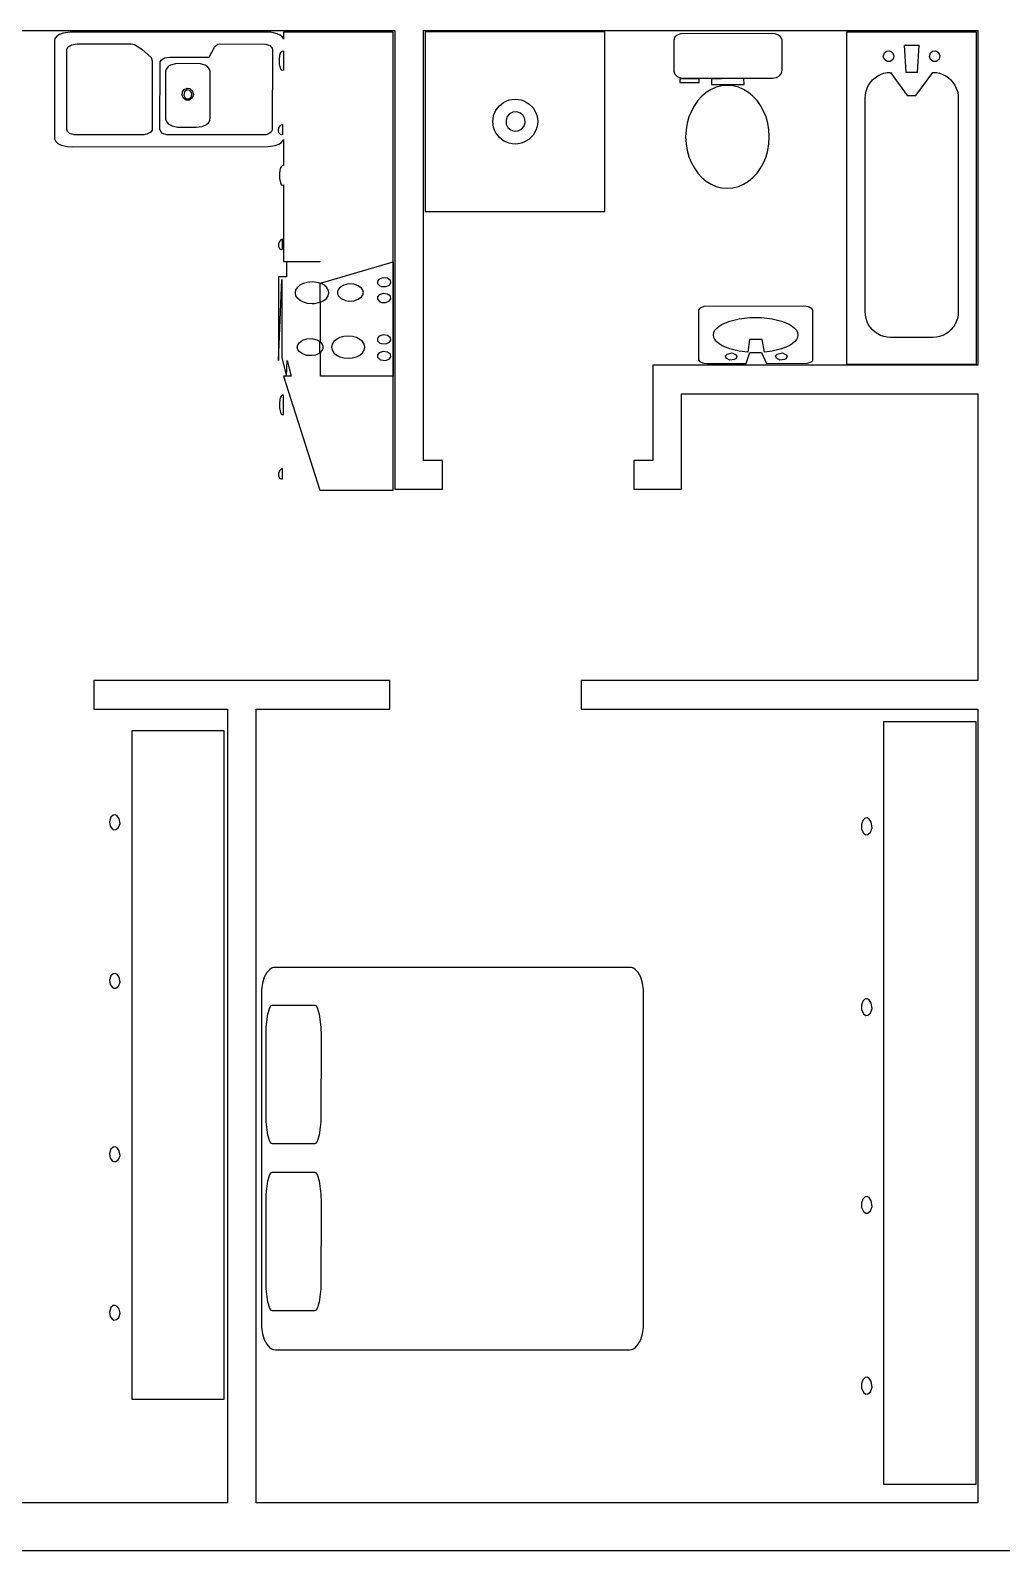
# Model space of a CAD drawing. Header units: metres. Extents: x -12.3 to 21.7, y -8.9 to 7.5.
# Drawn here: x -6.21 to -1.12, y -8.95 to -1 of the extents above; entities that cross this region are included whole.
import ezdxf

# ---------------------------------------------------------------- set-up
doc = ezdxf.new("R2010")
doc.units = ezdxf.units.M

msp = doc.modelspace()

# ---------------------------------------------------------------- linework, layer by layer
for p, q in [((-8.95, -1), (-4.3, -1)), ((-6.0685, -1.0305), (-6.0776, -1.0421)), ((-6.0541, -1.0211), (-6.0685, -1.0305)), ((-6.0348, -1.0142), (-6.0541, -1.0211)), ((-5.9982, -1.0087), (-6.0348, -1.0142)), ((-4.9757, -1.0084), (-5.9982, -1.0087)), ((-4.9486, -1.0098), (-4.9757, -1.0084)), ((-4.9154, -1.0173), (-4.9486, -1.0098)), ((-4.899, -1.0255), (-4.9154, -1.0173)), ((-4.8875, -1.036), (-4.899, -1.0255)), ((-4.3085, -1.0084), (-4.8824, -1.0084)), ((-4.8824, -1.0084), (-4.8824, -1.0462)), ((-4.3085, -3.4041), (-4.3085, -1.0084)), ((-4.3, -1), (-4.3, -3.4)), ((-4.15, -3.25), (-4.15, -1)), ((-4.15, -1), (-1.25, -1)), ((-3.2003, -1.008), (-4.1403, -1.008)), ((-4.1403, -1.008), (-4.1403, -1.9478)), ((-3.2003, -1.9478), (-3.2003, -1.008)), ((-2.8223, -1.0247), (-2.8345, -1.0361)), ((-2.805, -1.018), (-2.8223, -1.0247)), ((-2.323, -1.0167), (-2.805, -1.018)), ((-2.3092, -1.018), (-2.323, -1.0167)), ((-2.2919, -1.0247), (-2.3092, -1.018)), ((-2.2797, -1.0361), (-2.2919, -1.0247)), ((-1.2562, -1.0085), (-1.9364, -1.0085)), ((-1.9364, -1.0085), (-1.9364, -2.7446)), ((-1.2562, -2.7446), (-1.2562, -1.0085)), ((-1.25, -1), (-1.25, -2.75)), ((-6.0776, -1.0421), (-6.0808, -1.0558)), ((-6.0808, -1.0558), (-6.08, -1.5679)), ((-6.0164, -1.5171), (-6.0159, -1.0973)), ((-6.0159, -1.0973), (-6.0095, -1.086)), ((-6.0095, -1.086), (-5.9905, -1.0747)), ((-5.9905, -1.0747), (-5.9621, -1.0704)), ((-5.9621, -1.0704), (-5.6791, -1.0704)), ((-5.6791, -1.0704), (-5.6618, -1.0745)), ((-5.6618, -1.0745), (-5.6227, -1.0986)), ((-5.6227, -1.0986), (-5.5746, -1.1412)), ((-5.2706, -1.1397), (-5.243, -1.0883)), ((-5.243, -1.0883), (-5.2312, -1.0755)), ((-5.2312, -1.0755), (-5.2248, -1.0717)), ((-5.2248, -1.0717), (-5.2181, -1.0704)), ((-5.2181, -1.0704), (-4.9746, -1.0715)), ((-4.9746, -1.0715), (-4.9537, -1.0797)), ((-4.9537, -1.0797), (-4.9417, -1.0934)), ((-4.9417, -1.0934), (-4.9401, -1.1014)), ((-4.9401, -1.1014), (-4.9405, -1.5215)), ((-4.8947, -1.1134), (-4.8892, -1.1081)), ((-4.8892, -1.1081), (-4.8824, -1.1073)), ((-4.8824, -1.0462), (-4.8875, -1.036)), ((-4.8824, -1.1073), (-4.8824, -1.2083)), ((-2.8345, -1.0361), (-2.8405, -1.0517)), ((-2.8405, -1.0517), (-2.8405, -1.2138)), ((-2.2737, -1.0517), (-2.2797, -1.0361)), ((-2.2732, -1.2081), (-2.2737, -1.0517)), ((-1.7383, -1.1177), (-1.7266, -1.1082)), ((-1.7266, -1.1082), (-1.7112, -1.106)), ((-1.7112, -1.106), (-1.6964, -1.1148)), ((-1.6251, -1.2197), (-1.6322, -1.0765)), ((-1.6322, -1.0765), (-1.5583, -1.0765)), ((-1.5583, -1.0765), (-1.5665, -1.2197)), ((-1.4975, -1.1177), (-1.4863, -1.1082)), ((-1.4863, -1.1082), (-1.4709, -1.106)), ((-1.4709, -1.106), (-1.4558, -1.1148)), ((-5.5746, -1.1412), (-5.5691, -1.16)), ((-5.5691, -1.16), (-5.5694, -1.5215)), ((-5.5283, -1.5171), (-5.5278, -1.1652)), ((-5.5278, -1.1652), (-5.5219, -1.1548)), ((-5.5219, -1.1548), (-5.5042, -1.144)), ((-5.5042, -1.144), (-5.4774, -1.1397)), ((-5.4854, -1.1896), (-5.4943, -1.2002)), ((-5.4727, -1.1814), (-5.4854, -1.1896)), ((-5.4774, -1.1397), (-5.2706, -1.1397)), ((-5.4473, -1.174), (-5.4727, -1.1814)), ((-5.3384, -1.1725), (-5.4473, -1.174)), ((-5.3171, -1.174), (-5.3384, -1.1725)), ((-5.2915, -1.1814), (-5.3171, -1.174)), ((-5.279, -1.1896), (-5.2915, -1.1814)), ((-5.2705, -1.2002), (-5.279, -1.1896)), ((-4.9034, -1.1469), (-4.8988, -1.1222)), ((-4.9032, -1.1747), (-4.9034, -1.1469)), ((-4.8982, -1.198), (-4.9032, -1.1747)), ((-4.8988, -1.1222), (-4.8947, -1.1134)), ((-1.7441, -1.1363), (-1.7383, -1.1177)), ((-1.7383, -1.1527), (-1.7441, -1.1363)), ((-1.7229, -1.163), (-1.7383, -1.1527)), ((-1.7079, -1.163), (-1.7229, -1.163)), ((-1.7047, -1.1617), (-1.7079, -1.163)), ((-1.6923, -1.1497), (-1.7047, -1.1617)), ((-1.6964, -1.1148), (-1.6889, -1.1322)), ((-1.6889, -1.1322), (-1.6923, -1.1497)), ((-1.5028, -1.1363), (-1.4975, -1.1177)), ((-1.4975, -1.1527), (-1.5028, -1.1363)), ((-1.4827, -1.163), (-1.4975, -1.1527)), ((-1.4674, -1.163), (-1.4827, -1.163)), ((-1.4641, -1.1617), (-1.4674, -1.163)), ((-1.4519, -1.1497), (-1.4641, -1.1617)), ((-1.4558, -1.1148), (-1.4487, -1.1322)), ((-1.4487, -1.1322), (-1.4519, -1.1497)), ((-5.4943, -1.2002), (-5.4988, -1.2128)), ((-5.4988, -1.2128), (-5.4988, -1.464)), ((-5.2661, -1.2128), (-5.2705, -1.2002)), ((-5.2655, -1.4569), (-5.2661, -1.2128)), ((-4.894, -1.2057), (-4.8982, -1.198)), ((-4.8887, -1.2094), (-4.894, -1.2057)), ((-4.8824, -1.2083), (-4.8887, -1.2094)), ((-2.8405, -1.2138), (-2.8345, -1.229)), ((-2.8345, -1.229), (-2.8223, -1.2407)), ((-2.8223, -1.2407), (-2.805, -1.2476)), ((-2.7068, -1.2534), (-2.8084, -1.2534)), ((-2.8084, -1.2534), (-2.8084, -1.2723)), ((-2.805, -1.2476), (-2.7912, -1.249)), ((-2.7912, -1.249), (-2.323, -1.249)), ((-2.7068, -1.2723), (-2.7068, -1.2534)), ((-2.4863, -1.249), (-2.6429, -1.2546)), ((-2.6429, -1.2546), (-2.6429, -1.2822)), ((-2.4742, -1.2513), (-2.4863, -1.249)), ((-2.4713, -1.2822), (-2.4742, -1.2513)), ((-2.323, -1.249), (-2.3029, -1.2459)), ((-2.3029, -1.2459), (-2.2872, -1.2373)), ((-2.2872, -1.2373), (-2.2769, -1.2243)), ((-2.2769, -1.2243), (-2.2732, -1.2081)), ((-1.8207, -1.2862), (-1.8112, -1.2719)), ((-1.8112, -1.2719), (-1.8, -1.259)), ((-1.8, -1.259), (-1.7873, -1.2476)), ((-1.7873, -1.2476), (-1.7732, -1.238)), ((-1.7732, -1.238), (-1.7579, -1.2302)), ((-1.7579, -1.2302), (-1.7415, -1.2245)), ((-1.7415, -1.2245), (-1.7242, -1.2209)), ((-1.7242, -1.2209), (-1.706, -1.2197)), ((-1.706, -1.2197), (-1.6191, -1.3407)), ((-1.5665, -1.2197), (-1.6251, -1.2197)), ((-1.5735, -1.3407), (-1.4843, -1.2197)), ((-1.4843, -1.2197), (-1.4665, -1.2209)), ((-1.4665, -1.2209), (-1.4492, -1.2245)), ((-1.4492, -1.2245), (-1.4329, -1.2302)), ((-1.4329, -1.2302), (-1.4176, -1.238)), ((-1.4176, -1.238), (-1.4035, -1.2476)), ((-1.4035, -1.2476), (-1.3908, -1.259)), ((-1.3908, -1.259), (-1.3795, -1.2719)), ((-1.3795, -1.2719), (-1.37, -1.2862)), ((-5.4127, -1.3388), (-5.4106, -1.3219)), ((-5.4067, -1.3534), (-5.4127, -1.3388)), ((-5.4106, -1.3219), (-5.4012, -1.3088)), ((-5.3998, -1.3204), (-5.4043, -1.3379)), ((-5.4043, -1.3379), (-5.3958, -1.3534)), ((-5.4012, -1.3088), (-5.3866, -1.3022)), ((-5.3854, -1.3113), (-5.3998, -1.3204)), ((-5.3866, -1.3022), (-5.3716, -1.3045)), ((-5.3715, -1.3143), (-5.3854, -1.3113)), ((-5.3767, -1.3576), (-5.3635, -1.3466)), ((-5.3716, -1.3045), (-5.3577, -1.3182)), ((-5.3613, -1.3285), (-5.3715, -1.3143)), ((-5.3635, -1.3466), (-5.3613, -1.3285)), ((-5.3537, -1.3348), (-5.3599, -1.3534)), ((-5.3577, -1.3182), (-5.3537, -1.3348)), ((-2.8084, -1.2723), (-2.7068, -1.2723)), ((-2.6932, -1.3442), (-2.7141, -1.367)), ((-2.6701, -1.3248), (-2.6932, -1.3442)), ((-2.645, -1.3091), (-2.6701, -1.3248)), ((-2.6183, -1.2974), (-2.645, -1.3091)), ((-2.6429, -1.2822), (-2.4713, -1.2822)), ((-2.5901, -1.2902), (-2.6183, -1.2974)), ((-2.5608, -1.2877), (-2.5901, -1.2902)), ((-2.5309, -1.2902), (-2.5608, -1.2877)), ((-2.5021, -1.2974), (-2.5309, -1.2902)), ((-2.4748, -1.3091), (-2.5021, -1.2974)), ((-2.4494, -1.3248), (-2.4748, -1.3091)), ((-2.4259, -1.3442), (-2.4494, -1.3248)), ((-2.4047, -1.367), (-2.4259, -1.3442)), ((-1.8386, -1.3545), (-1.8374, -1.3361)), ((-1.8374, -1.3361), (-1.8339, -1.3185)), ((-1.8339, -1.3185), (-1.8283, -1.3018)), ((-1.8283, -1.3018), (-1.8207, -1.2862)), ((-1.6191, -1.3407), (-1.5735, -1.3407)), ((-1.37, -1.2862), (-1.3623, -1.3018)), ((-1.3623, -1.3018), (-1.3565, -1.3185)), ((-1.3565, -1.3185), (-1.353, -1.3361)), ((-1.353, -1.3361), (-1.3518, -1.3545)), ((-5.3906, -1.3646), (-5.4067, -1.3534)), ((-5.3958, -1.3534), (-5.3909, -1.3565)), ((-5.3909, -1.3565), (-5.3767, -1.3576)), ((-5.375, -1.3646), (-5.3906, -1.3646)), ((-5.3599, -1.3534), (-5.375, -1.3646)), ((-3.7827, -1.4452), (-3.7709, -1.4175)), ((-3.7709, -1.4175), (-3.7526, -1.3938)), ((-3.7526, -1.3938), (-3.7289, -1.3756)), ((-3.7289, -1.3756), (-3.7011, -1.3637)), ((-3.7011, -1.3637), (-3.686, -1.3606)), ((-3.6816, -1.428), (-3.6988, -1.4367)), ((-3.686, -1.3606), (-3.6703, -1.3595)), ((-3.6615, -1.4267), (-3.6816, -1.428)), ((-3.6703, -1.3595), (-3.6541, -1.3606)), ((-3.6428, -1.4331), (-3.6615, -1.4267)), ((-3.6541, -1.3606), (-3.6387, -1.3637)), ((-3.6387, -1.3637), (-3.624, -1.3688)), ((-3.624, -1.3688), (-3.5978, -1.384)), ((-3.5978, -1.384), (-3.5764, -1.4051)), ((-3.5764, -1.4051), (-3.5611, -1.4309)), ((-3.5611, -1.4309), (-3.5561, -1.4452)), ((-2.7483, -1.4215), (-2.761, -1.4525)), ((-2.7326, -1.3929), (-2.7483, -1.4215)), ((-2.7141, -1.367), (-2.7326, -1.3929)), ((-2.3861, -1.3929), (-2.4047, -1.367)), ((-2.3703, -1.4215), (-2.3861, -1.3929)), ((-2.3576, -1.4525), (-2.3703, -1.4215)), ((-1.8386, -2.4708), (-1.8386, -1.3545)), ((-1.3518, -1.3545), (-1.3518, -2.4708)), ((-5.4988, -1.464), (-5.4943, -1.4769)), ((-5.4943, -1.4769), (-5.4854, -1.4878)), ((-5.4854, -1.4878), (-5.465, -1.4999)), ((-5.465, -1.4999), (-5.4372, -1.5057)), ((-5.4372, -1.5057), (-5.3384, -1.5062)), ((-5.3384, -1.5062), (-5.3077, -1.5026)), ((-5.3077, -1.5026), (-5.2848, -1.4925)), ((-5.2848, -1.4925), (-5.2743, -1.4827)), ((-5.2743, -1.4827), (-5.2678, -1.4707)), ((-5.2678, -1.4707), (-5.2655, -1.4569)), ((-4.9085, -1.5238), (-4.9064, -1.5103)), ((-4.9064, -1.5103), (-4.8993, -1.4986)), ((-4.8993, -1.4986), (-4.8938, -1.4945)), ((-4.8938, -1.4945), (-4.887, -1.492)), ((-4.887, -1.492), (-4.887, -1.545)), ((-3.7869, -1.4761), (-3.7858, -1.4604)), ((-3.7858, -1.4922), (-3.7869, -1.4761)), ((-3.7858, -1.4604), (-3.7827, -1.4452)), ((-3.7827, -1.5077), (-3.7858, -1.4922)), ((-3.7776, -1.5223), (-3.7827, -1.5077)), ((-3.7114, -1.451), (-3.7178, -1.4693)), ((-3.7178, -1.4693), (-3.7165, -1.4896)), ((-3.7165, -1.4896), (-3.7078, -1.5071)), ((-3.6988, -1.4367), (-3.7114, -1.451)), ((-3.7078, -1.5071), (-3.6935, -1.5199)), ((-3.6282, -1.4457), (-3.6428, -1.4331)), ((-3.6374, -1.5163), (-3.6246, -1.5017)), ((-3.6195, -1.4629), (-3.6282, -1.4457)), ((-3.6246, -1.5017), (-3.6181, -1.483)), ((-3.6181, -1.483), (-3.6195, -1.4629)), ((-3.5561, -1.5077), (-3.5611, -1.5223)), ((-3.5561, -1.4452), (-3.5529, -1.4604)), ((-3.5529, -1.4922), (-3.5561, -1.5077)), ((-3.5529, -1.4604), (-3.5519, -1.4761)), ((-3.5519, -1.4761), (-3.5529, -1.4922)), ((-2.7704, -1.4856), (-2.7762, -1.5204)), ((-2.761, -1.4525), (-2.7704, -1.4856)), ((-2.3481, -1.4856), (-2.3576, -1.4525)), ((-2.3423, -1.5204), (-2.3481, -1.4856)), ((-6.08, -1.5679), (-6.0738, -1.5805)), ((-6.0738, -1.5805), (-6.062, -1.5911)), ((-6.0124, -1.5293), (-6.0164, -1.5171)), ((-6.0013, -1.5385), (-6.0124, -1.5293)), ((-5.9773, -1.5454), (-6.0013, -1.5385)), ((-5.6115, -1.5454), (-5.9773, -1.5454)), ((-5.597, -1.5427), (-5.6115, -1.5454)), ((-5.5764, -1.5328), (-5.597, -1.5427)), ((-5.5694, -1.5215), (-5.5764, -1.5328)), ((-5.5246, -1.5293), (-5.5283, -1.5171)), ((-5.5143, -1.5385), (-5.5246, -1.5293)), ((-5.4918, -1.5454), (-5.5143, -1.5385)), ((-4.9746, -1.5454), (-5.4918, -1.5454)), ((-4.9632, -1.5427), (-4.9746, -1.5454)), ((-4.9464, -1.5328), (-4.9632, -1.5427)), ((-4.9405, -1.5215), (-4.9464, -1.5328)), ((-4.9059, -1.5362), (-4.9085, -1.5238)), ((-4.9066, -1.5955), (-4.8926, -1.5861)), ((-4.8986, -1.5443), (-4.9059, -1.5362)), ((-4.8933, -1.5458), (-4.8986, -1.5443)), ((-4.887, -1.545), (-4.8933, -1.5458)), ((-4.8926, -1.5861), (-4.8838, -1.5745)), ((-4.8838, -1.5745), (-4.8824, -1.5703)), ((-4.8824, -1.5703), (-4.8824, -1.7072)), ((-3.7709, -1.536), (-3.7776, -1.5223)), ((-3.7526, -1.56), (-3.7709, -1.536)), ((-3.7289, -1.5784), (-3.7526, -1.56)), ((-3.7011, -1.5903), (-3.7289, -1.5784)), ((-3.6935, -1.5199), (-3.6752, -1.5264)), ((-3.6752, -1.5264), (-3.6549, -1.525)), ((-3.6549, -1.525), (-3.6374, -1.5163)), ((-3.624, -1.5853), (-3.6387, -1.5903)), ((-3.5978, -1.5699), (-3.624, -1.5853)), ((-3.5764, -1.5486), (-3.5978, -1.5699)), ((-3.5611, -1.5223), (-3.5764, -1.5486)), ((-2.7762, -1.5204), (-2.7782, -1.5566)), ((-2.7782, -1.5566), (-2.7762, -1.5928)), ((-2.3403, -1.5566), (-2.3423, -1.5204)), ((-2.3423, -1.5928), (-2.3403, -1.5566)), ((-6.062, -1.5911), (-6.045, -1.5993)), ((-6.045, -1.5993), (-6.0113, -1.6067)), ((-6.0113, -1.6067), (-5.9842, -1.6082)), ((-5.9842, -1.6082), (-4.9617, -1.6079)), ((-4.9617, -1.6079), (-4.9254, -1.6024)), ((-4.9254, -1.6024), (-4.9066, -1.5955)), ((-3.686, -1.5934), (-3.7011, -1.5903)), ((-3.6703, -1.5945), (-3.686, -1.5934)), ((-3.6541, -1.5934), (-3.6703, -1.5945)), ((-3.6387, -1.5903), (-3.6541, -1.5934)), ((-2.7762, -1.5928), (-2.7704, -1.6276)), ((-2.7704, -1.6276), (-2.761, -1.6607)), ((-2.761, -1.6607), (-2.7483, -1.6917)), ((-2.3703, -1.6917), (-2.3576, -1.6607)), ((-2.3576, -1.6607), (-2.3481, -1.6276)), ((-2.3481, -1.6276), (-2.3423, -1.5928)), ((-4.8988, -1.7221), (-4.9034, -1.7468)), ((-4.9034, -1.7468), (-4.9032, -1.7746)), ((-4.8947, -1.7133), (-4.8988, -1.7221)), ((-4.8892, -1.708), (-4.8947, -1.7133)), ((-4.8824, -1.7072), (-4.8892, -1.708)), ((-2.7483, -1.6917), (-2.7326, -1.7204)), ((-2.7326, -1.7204), (-2.7141, -1.7463)), ((-2.7141, -1.7463), (-2.6932, -1.7691)), ((-2.4259, -1.7691), (-2.4047, -1.7463)), ((-2.4047, -1.7463), (-2.3861, -1.7204)), ((-2.3861, -1.7204), (-2.3703, -1.6917)), ((-4.9032, -1.7746), (-4.8982, -1.7979)), ((-4.8982, -1.7979), (-4.894, -1.8056)), ((-4.894, -1.8056), (-4.8887, -1.8093)), ((-4.8887, -1.8093), (-4.8824, -1.8082)), ((-4.8824, -1.8082), (-4.8824, -2.2081)), ((-2.6932, -1.7691), (-2.6701, -1.7885)), ((-2.6701, -1.7885), (-2.645, -1.8042)), ((-2.645, -1.8042), (-2.6183, -1.8158)), ((-2.6183, -1.8158), (-2.5901, -1.823)), ((-2.5901, -1.823), (-2.5608, -1.8255)), ((-2.5608, -1.8255), (-2.5309, -1.823)), ((-2.5309, -1.823), (-2.5021, -1.8158)), ((-2.5021, -1.8158), (-2.4748, -1.8042)), ((-2.4748, -1.8042), (-2.4494, -1.7885)), ((-2.4494, -1.7885), (-2.4259, -1.7691)), ((-4.1403, -1.9478), (-3.2003, -1.9478)), ((-4.9034, -2.1039), (-4.908, -2.1169)), ((-4.908, -2.1169), (-4.9078, -2.1303)), ((-4.9078, -2.1303), (-4.9028, -2.1409)), ((-4.8938, -2.0943), (-4.9034, -2.1039)), ((-4.9028, -2.1409), (-4.8986, -2.1442)), ((-4.8986, -2.1442), (-4.8933, -2.1457)), ((-4.887, -2.0918), (-4.8938, -2.0943)), ((-4.8933, -2.1457), (-4.887, -2.1449)), ((-4.887, -2.1449), (-4.887, -2.0918)), ((-4.8824, -2.2081), (-4.6917, -2.2081)), ((-4.6917, -2.2098), (-4.8667, -2.2098)), ((-4.8667, -2.2098), (-4.8667, -2.2888)), ((-4.6917, -2.2081), (-4.6917, -2.2098)), ((-4.6885, -2.322), (-4.3085, -2.2098)), ((-4.3085, -2.2098), (-4.3085, -2.808)), ((-4.8667, -2.2888), (-4.9085, -2.2888)), ((-4.9085, -2.2888), (-4.9085, -2.7257)), ((-4.9085, -2.7257), (-4.8908, -2.3023)), ((-4.8908, -2.3023), (-4.8908, -2.7122)), ((-4.3814, -2.3001), (-4.3907, -2.3109)), ((-4.3613, -2.2932), (-4.3814, -2.3001)), ((-4.3381, -2.2963), (-4.3613, -2.2932)), ((-4.3228, -2.3079), (-4.3381, -2.2963)), ((-4.8199, -2.372), (-4.8167, -2.3566)), ((-4.8167, -2.3874), (-4.8199, -2.372)), ((-4.8167, -2.3566), (-4.8079, -2.3428)), ((-4.8079, -2.3428), (-4.7942, -2.331)), ((-4.7942, -2.331), (-4.7766, -2.322)), ((-4.7766, -2.322), (-4.7557, -2.3161)), ((-4.7557, -2.3161), (-4.7325, -2.314)), ((-4.7325, -2.314), (-4.7094, -2.3161)), ((-4.7094, -2.3161), (-4.6917, -2.3209)), ((-4.6917, -2.3209), (-4.6917, -2.4231)), ((-4.6708, -2.331), (-4.6885, -2.322)), ((-4.6571, -2.3428), (-4.6708, -2.331)), ((-4.6483, -2.3566), (-4.6571, -2.3428)), ((-4.6452, -2.372), (-4.6483, -2.3566)), ((-4.6483, -2.3874), (-4.6452, -2.372)), ((-4.5943, -2.3534), (-4.599, -2.365)), ((-4.599, -2.365), (-4.599, -2.3771)), ((-4.599, -2.3771), (-4.5943, -2.3884)), ((-4.5855, -2.3434), (-4.5943, -2.3534)), ((-4.5662, -2.3319), (-4.5855, -2.3434)), ((-4.5415, -2.3262), (-4.5662, -2.3319)), ((-4.5143, -2.3274), (-4.5415, -2.3262)), ((-4.4907, -2.3352), (-4.5143, -2.3274)), ((-4.4734, -2.3482), (-4.4907, -2.3352)), ((-4.4666, -2.359), (-4.4734, -2.3482)), ((-4.4734, -2.3935), (-4.4666, -2.3829)), ((-4.4642, -2.3711), (-4.4666, -2.359)), ((-4.4666, -2.3829), (-4.4642, -2.3711)), ((-4.3907, -2.3109), (-4.3907, -2.3235)), ((-4.3907, -2.3235), (-4.378, -2.3359)), ((-4.3814, -2.3832), (-4.3907, -2.3936)), ((-4.3613, -2.3764), (-4.3814, -2.3832)), ((-4.378, -2.3359), (-4.3701, -2.339)), ((-4.3701, -2.339), (-4.3468, -2.34)), ((-4.3381, -2.3795), (-4.3613, -2.3764)), ((-4.3468, -2.34), (-4.3275, -2.3316)), ((-4.3228, -2.3907), (-4.3381, -2.3795)), ((-4.3275, -2.3316), (-4.3202, -2.3205)), ((-4.3202, -2.3205), (-4.3228, -2.3079)), ((-4.8079, -2.4012), (-4.8167, -2.3874)), ((-4.7942, -2.4129), (-4.8079, -2.4012)), ((-4.7766, -2.422), (-4.7942, -2.4129)), ((-4.7557, -2.4279), (-4.7766, -2.422)), ((-4.7325, -2.43), (-4.7557, -2.4279)), ((-4.7207, -2.4294), (-4.7325, -2.43)), ((-4.6917, -2.4231), (-4.7207, -2.4294)), ((-4.6892, -2.6284), (-4.6885, -2.422)), ((-4.6885, -2.422), (-4.6708, -2.4129)), ((-4.6708, -2.4129), (-4.6571, -2.4012)), ((-4.6571, -2.4012), (-4.6483, -2.3874)), ((-4.5943, -2.3884), (-4.5798, -2.4025)), ((-4.5798, -2.4025), (-4.5585, -2.4121)), ((-4.5585, -2.4121), (-4.5415, -2.4152)), ((-4.5415, -2.4152), (-4.5143, -2.4141)), ((-4.5143, -2.4141), (-4.4907, -2.4063)), ((-4.4907, -2.4063), (-4.4734, -2.3935)), ((-4.3907, -2.3936), (-4.3907, -2.4062)), ((-4.3907, -2.4062), (-4.378, -2.419)), ((-4.378, -2.419), (-4.3701, -2.4221)), ((-4.3701, -2.4221), (-4.3468, -2.4232)), ((-4.3468, -2.4232), (-4.3275, -2.4146)), ((-4.3275, -2.4146), (-4.3202, -2.403)), ((-4.3202, -2.403), (-4.3228, -2.3907)), ((-2.7058, -2.4542), (-2.7114, -2.463)), ((-2.7114, -2.463), (-2.7114, -2.7226)), ((-2.6838, -2.4446), (-2.7058, -2.4542)), ((-2.1607, -2.4428), (-2.6838, -2.4446)), ((-2.1347, -2.4459), (-2.1607, -2.4428)), ((-2.1178, -2.4542), (-2.1347, -2.4459)), ((-2.1122, -2.463), (-2.1178, -2.4542)), ((-2.1118, -2.7193), (-2.1122, -2.463)), ((-2.6029, -2.5464), (-2.5871, -2.5366)), ((-2.5871, -2.5366), (-2.5473, -2.5199)), ((-2.5473, -2.5199), (-2.4983, -2.5079)), ((-2.4983, -2.5079), (-2.442, -2.5015)), ((-2.442, -2.5015), (-2.3816, -2.5015)), ((-2.3816, -2.5015), (-2.3253, -2.5079)), ((-2.3253, -2.5079), (-2.2763, -2.5199)), ((-2.2763, -2.5199), (-2.2365, -2.5366)), ((-2.2365, -2.5366), (-2.2207, -2.5464)), ((-1.8374, -2.4892), (-1.8386, -2.4708)), ((-1.8339, -2.5068), (-1.8374, -2.4892)), ((-1.8283, -2.5235), (-1.8339, -2.5068)), ((-1.8207, -2.5391), (-1.8283, -2.5235)), ((-1.8112, -2.5534), (-1.8207, -2.5391)), ((-1.37, -2.5391), (-1.3795, -2.5534)), ((-1.3623, -2.5235), (-1.37, -2.5391)), ((-1.3565, -2.5068), (-1.3623, -2.5235)), ((-1.353, -2.4892), (-1.3565, -2.5068)), ((-1.3518, -2.4708), (-1.353, -2.4892)), ((-4.8005, -2.6338), (-4.7833, -2.6208)), ((-4.7833, -2.6208), (-4.7597, -2.613)), ((-4.7597, -2.613), (-4.7324, -2.6118)), ((-4.7324, -2.6118), (-4.7077, -2.6176)), ((-4.7077, -2.6176), (-4.6941, -2.6246)), ((-4.6056, -2.6158), (-4.6193, -2.6276)), ((-4.5879, -2.6067), (-4.6056, -2.6158)), ((-4.5671, -2.6009), (-4.5879, -2.6067)), ((-4.5439, -2.5988), (-4.5671, -2.6009)), ((-4.5207, -2.6009), (-4.5439, -2.5988)), ((-4.4999, -2.6067), (-4.5207, -2.6009)), ((-4.4822, -2.6158), (-4.4999, -2.6067)), ((-4.4685, -2.6276), (-4.4822, -2.6158)), ((-4.3814, -2.5992), (-4.3907, -2.61)), ((-4.3907, -2.61), (-4.3907, -2.6226)), ((-4.3907, -2.6226), (-4.378, -2.6349)), ((-4.3613, -2.5923), (-4.3814, -2.5992)), ((-4.3381, -2.5954), (-4.3613, -2.5923)), ((-4.3228, -2.607), (-4.3381, -2.5954)), ((-4.3275, -2.6307), (-4.3202, -2.6195)), ((-4.3202, -2.6195), (-4.3228, -2.607)), ((-2.6329, -2.5928), (-2.6309, -2.5803)), ((-2.6309, -2.6052), (-2.6329, -2.5928)), ((-2.6309, -2.5803), (-2.625, -2.5684)), ((-2.625, -2.6172), (-2.6309, -2.6052)), ((-2.625, -2.5684), (-2.6156, -2.557)), ((-2.6156, -2.6285), (-2.625, -2.6172)), ((-2.6156, -2.557), (-2.6029, -2.5464)), ((-2.4434, -2.6163), (-2.4534, -2.6831)), ((-2.3771, -2.6163), (-2.4434, -2.6163)), ((-2.3655, -2.6827), (-2.3771, -2.6163)), ((-2.2207, -2.5464), (-2.208, -2.557)), ((-2.208, -2.557), (-2.1986, -2.5684)), ((-2.1986, -2.6172), (-2.208, -2.6285)), ((-2.1986, -2.5684), (-2.1927, -2.5803)), ((-2.1927, -2.6052), (-2.1986, -2.6172)), ((-2.1927, -2.5803), (-2.1907, -2.5928)), ((-2.1907, -2.5928), (-2.1927, -2.6052)), ((-1.8, -2.5663), (-1.8112, -2.5534)), ((-1.7873, -2.5777), (-1.8, -2.5663)), ((-1.7732, -2.5873), (-1.7873, -2.5777)), ((-1.7579, -2.5951), (-1.7732, -2.5873)), ((-1.7415, -2.6008), (-1.7579, -2.5951)), ((-1.7242, -2.6044), (-1.7415, -2.6008)), ((-1.706, -2.6056), (-1.7242, -2.6044)), ((-1.4843, -2.6056), (-1.706, -2.6056)), ((-1.4665, -2.6044), (-1.4843, -2.6056)), ((-1.4492, -2.6008), (-1.4665, -2.6044)), ((-1.4329, -2.5951), (-1.4492, -2.6008)), ((-1.4176, -2.5873), (-1.4329, -2.5951)), ((-1.4035, -2.5777), (-1.4176, -2.5873)), ((-1.3908, -2.5663), (-1.4035, -2.5777)), ((-1.3795, -2.5534), (-1.3908, -2.5663)), ((-4.8098, -2.6568), (-4.8073, -2.6447)), ((-4.8073, -2.6686), (-4.8098, -2.6568)), ((-4.8073, -2.6447), (-4.8005, -2.6338)), ((-4.8005, -2.6792), (-4.8073, -2.6686)), ((-4.7833, -2.692), (-4.8005, -2.6792)), ((-4.7597, -2.6997), (-4.7833, -2.692)), ((-4.7324, -2.7009), (-4.7597, -2.6997)), ((-4.7154, -2.6978), (-4.7324, -2.7009)), ((-4.6941, -2.6882), (-4.7154, -2.6978)), ((-4.6941, -2.6246), (-4.6941, -2.6882)), ((-4.6796, -2.6391), (-4.6892, -2.6284)), ((-4.689, -2.808), (-4.6884, -2.6839)), ((-4.6884, -2.6839), (-4.6796, -2.674)), ((-4.6749, -2.6506), (-4.6796, -2.6391)), ((-4.6796, -2.674), (-4.6749, -2.6628)), ((-4.6749, -2.6628), (-4.6749, -2.6506)), ((-4.6281, -2.6414), (-4.6313, -2.6568)), ((-4.6313, -2.6568), (-4.6281, -2.6722)), ((-4.6193, -2.6276), (-4.6281, -2.6414)), ((-4.6281, -2.6722), (-4.6193, -2.686)), ((-4.6193, -2.686), (-4.6056, -2.6978)), ((-4.6056, -2.6978), (-4.5879, -2.7068)), ((-4.4999, -2.7068), (-4.4822, -2.6978)), ((-4.4822, -2.6978), (-4.4685, -2.686)), ((-4.4597, -2.6414), (-4.4685, -2.6276)), ((-4.4685, -2.686), (-4.4597, -2.6722)), ((-4.4566, -2.6568), (-4.4597, -2.6414)), ((-4.4597, -2.6722), (-4.4566, -2.6568)), ((-4.3814, -2.6865), (-4.3907, -2.6969)), ((-4.3907, -2.6969), (-4.3907, -2.7094)), ((-4.3613, -2.6797), (-4.3814, -2.6865)), ((-4.378, -2.6349), (-4.3701, -2.6381)), ((-4.3701, -2.6381), (-4.3468, -2.6391)), ((-4.3381, -2.6827), (-4.3613, -2.6797)), ((-4.3468, -2.6391), (-4.3275, -2.6307)), ((-4.3228, -2.694), (-4.3381, -2.6827)), ((-4.3202, -2.7063), (-4.3228, -2.694)), ((-2.6029, -2.6391), (-2.6156, -2.6285)), ((-2.5871, -2.649), (-2.6029, -2.6391)), ((-2.5473, -2.6656), (-2.5871, -2.649)), ((-2.5694, -2.7026), (-2.561, -2.6924)), ((-2.5657, -2.7148), (-2.5694, -2.7026)), ((-2.561, -2.6924), (-2.5342, -2.6869)), ((-2.4983, -2.6776), (-2.5473, -2.6656)), ((-2.5342, -2.6869), (-2.5135, -2.6961)), ((-2.5135, -2.6961), (-2.5097, -2.7048)), ((-2.4534, -2.6831), (-2.4983, -2.6776)), ((-2.4623, -2.7427), (-2.442, -2.6841)), ((-2.442, -2.6841), (-2.3816, -2.6841)), ((-2.3816, -2.6841), (-2.355, -2.7427)), ((-2.3253, -2.6776), (-2.3655, -2.6827)), ((-2.2763, -2.6656), (-2.3253, -2.6776)), ((-2.3073, -2.7026), (-2.2989, -2.6924)), ((-2.3036, -2.7148), (-2.3073, -2.7026)), ((-2.2989, -2.6924), (-2.2721, -2.6869)), ((-2.2365, -2.649), (-2.2763, -2.6656)), ((-2.2721, -2.6869), (-2.2514, -2.6961)), ((-2.2514, -2.6961), (-2.2475, -2.7048)), ((-2.2207, -2.6391), (-2.2365, -2.649)), ((-2.208, -2.6285), (-2.2207, -2.6391)), ((-4.8908, -2.7122), (-4.8667, -2.808)), ((-4.8667, -2.808), (-4.8629, -2.7257)), ((-4.8629, -2.7257), (-4.8421, -2.808)), ((-4.5879, -2.7068), (-4.5671, -2.7127)), ((-4.5671, -2.7127), (-4.5439, -2.7148)), ((-4.5439, -2.7148), (-4.5207, -2.7127)), ((-4.5207, -2.7127), (-4.4999, -2.7068)), ((-4.3907, -2.7094), (-4.378, -2.7217)), ((-4.378, -2.7217), (-4.3742, -2.7234)), ((-4.3742, -2.7234), (-4.3468, -2.7257)), ((-4.3468, -2.7257), (-4.3275, -2.7175)), ((-4.3275, -2.7175), (-4.3202, -2.7063)), ((-1.25, -2.75), (-2.95, -2.75)), ((-2.95, -2.75), (-2.95, -3.25)), ((-2.7114, -2.7226), (-2.7058, -2.7314)), ((-2.7058, -2.7314), (-2.6838, -2.741)), ((-2.6838, -2.741), (-2.6644, -2.7427)), ((-2.6644, -2.7427), (-2.4623, -2.7427)), ((-2.547, -2.7239), (-2.5657, -2.7148)), ((-2.5237, -2.7219), (-2.547, -2.7239)), ((-2.5156, -2.7169), (-2.5237, -2.7219)), ((-2.5097, -2.7048), (-2.5156, -2.7169)), ((-2.355, -2.7427), (-2.1404, -2.741)), ((-2.2849, -2.7239), (-2.3036, -2.7148)), ((-2.2616, -2.7219), (-2.2849, -2.7239)), ((-2.2534, -2.7169), (-2.2616, -2.7219)), ((-2.2475, -2.7048), (-2.2534, -2.7169)), ((-2.1404, -2.741), (-2.1211, -2.7339)), ((-2.1211, -2.7339), (-2.1133, -2.7257)), ((-2.1133, -2.7257), (-2.1118, -2.7193)), ((-1.9364, -2.7446), (-1.2562, -2.7446)), ((-4.8421, -2.808), (-4.8824, -2.808)), ((-4.8824, -2.808), (-4.6917, -3.4041)), ((-4.3085, -2.808), (-4.689, -2.808)), ((-4.8988, -2.9219), (-4.9034, -2.9466)), ((-4.8947, -2.9131), (-4.8988, -2.9219)), ((-4.8892, -2.9078), (-4.8947, -2.9131)), ((-4.8824, -2.907), (-4.8892, -2.9078)), ((-4.8824, -3.008), (-4.8824, -2.907)), ((-2.8, -3.4), (-2.8, -2.9)), ((-2.8, -2.9), (-1.25, -2.9)), ((-1.25, -2.9), (-1.25, -4.4)), ((-4.9034, -2.9466), (-4.9032, -2.9743)), ((-4.9032, -2.9743), (-4.8982, -2.9977)), ((-4.8982, -2.9977), (-4.894, -3.0053)), ((-4.894, -3.0053), (-4.8887, -3.0091)), ((-4.8887, -3.0091), (-4.8824, -3.008)), ((-4.05, -3.25), (-4.15, -3.25)), ((-4.05, -3.4), (-4.05, -3.25)), ((-2.95, -3.25), (-3.05, -3.25)), ((-3.05, -3.25), (-3.05, -3.4)), ((-4.9034, -3.3036), (-4.908, -3.3167)), ((-4.908, -3.3167), (-4.9078, -3.33)), ((-4.9078, -3.33), (-4.9028, -3.3407)), ((-4.8938, -3.2941), (-4.9034, -3.3036)), ((-4.887, -3.2916), (-4.8938, -3.2941)), ((-4.887, -3.3447), (-4.887, -3.2916)), ((-4.9028, -3.3407), (-4.8986, -3.344)), ((-4.8986, -3.344), (-4.8933, -3.3455)), ((-4.8933, -3.3455), (-4.887, -3.3447)), ((-4.6917, -3.4041), (-4.3085, -3.4041)), ((-4.3, -3.4), (-4.05, -3.4)), ((-3.05, -3.4), (-2.8, -3.4)), ((-4.325, -4.4), (-5.875, -4.4)), ((-5.875, -4.4), (-5.875, -4.55)), ((-4.325, -4.55), (-4.325, -4.4)), ((-1.25, -4.4), (-3.325, -4.4)), ((-3.325, -4.4), (-3.325, -4.55)), ((-5.875, -4.55), (-5.175, -4.55)), ((-5.175, -4.55), (-5.175, -8.7)), ((-5.025, -8.7), (-5.025, -4.55)), ((-5.025, -4.55), (-4.325, -4.55)), ((-3.325, -4.55), (-1.25, -4.55)), ((-1.25, -4.55), (-1.25, -8.7)), ((-5.1928, -4.6627), (-5.6764, -4.6627)), ((-5.6764, -4.6627), (-5.6764, -8.1574)), ((-5.1928, -8.1574), (-5.1928, -4.6627)), ((-1.2585, -4.6165), (-1.7421, -4.6165)), ((-1.7421, -4.6165), (-1.7421, -8.6022)), ((-1.2585, -8.6022), (-1.2585, -4.6165)), ((-5.7847, -5.1145), (-5.7926, -5.138)), ((-5.7926, -5.138), (-5.789, -5.1613)), ((-5.789, -5.1613), (-5.7763, -5.1772)), ((-5.7732, -5.1039), (-5.7847, -5.1145)), ((-5.7626, -5.1028), (-5.7732, -5.1039)), ((-5.7517, -5.1081), (-5.7626, -5.1028)), ((-5.7412, -5.1228), (-5.7517, -5.1081)), ((-5.7457, -5.1688), (-5.7374, -5.1482)), ((-5.7374, -5.1482), (-5.7412, -5.1228)), ((-1.8502, -5.1316), (-1.8574, -5.1524)), ((-1.8574, -5.1524), (-1.8574, -5.1753)), ((-1.8387, -5.1196), (-1.8502, -5.1316)), ((-1.8282, -5.1184), (-1.8387, -5.1196)), ((-1.8173, -5.1243), (-1.8282, -5.1184)), ((-1.8067, -5.1412), (-1.8173, -5.1243)), ((-1.803, -5.1702), (-1.8067, -5.1412)), ((-5.7763, -5.1772), (-5.7699, -5.1799)), ((-5.7699, -5.1799), (-5.7588, -5.1789)), ((-5.7588, -5.1789), (-5.7457, -5.1688)), ((-1.8574, -5.1753), (-1.8477, -5.1974)), ((-1.8477, -5.1974), (-1.8355, -5.2063)), ((-1.8355, -5.2063), (-1.8244, -5.2051)), ((-1.8244, -5.2051), (-1.8113, -5.1937)), ((-1.8113, -5.1937), (-1.803, -5.1702)), ((-5.7847, -5.9435), (-5.7926, -5.967)), ((-5.7732, -5.9329), (-5.7847, -5.9435)), ((-5.7626, -5.9318), (-5.7732, -5.9329)), ((-5.7517, -5.937), (-5.7626, -5.9318)), ((-5.7412, -5.9518), (-5.7517, -5.937)), ((-5.7374, -5.9772), (-5.7412, -5.9518)), ((-4.9831, -5.9518), (-4.9925, -5.9819)), ((-4.9699, -5.9276), (-4.9831, -5.9518)), ((-4.9536, -5.9103), (-4.9699, -5.9276)), ((-4.9444, -5.9046), (-4.9536, -5.9103)), ((-4.9345, -5.9011), (-4.9444, -5.9046)), ((-4.9242, -5.8999), (-4.9345, -5.9011)), ((-3.0718, -5.8999), (-4.9242, -5.8999)), ((-3.0615, -5.9011), (-3.0718, -5.8999)), ((-3.0517, -5.9046), (-3.0615, -5.9011)), ((-3.0425, -5.9103), (-3.0517, -5.9046)), ((-3.0261, -5.9276), (-3.0425, -5.9103)), ((-3.013, -5.9518), (-3.0261, -5.9276)), ((-3.0036, -5.9819), (-3.013, -5.9518)), ((-5.7926, -5.967), (-5.789, -5.9903)), ((-5.789, -5.9903), (-5.7763, -6.0061)), ((-5.7763, -6.0061), (-5.7699, -6.0089)), ((-5.7699, -6.0089), (-5.7588, -6.0079)), ((-5.7588, -6.0079), (-5.7457, -5.9978)), ((-5.7457, -5.9978), (-5.7374, -5.9772)), ((-4.9925, -5.9819), (-4.9974, -6.0168)), ((-4.9974, -6.0168), (-4.9974, -7.7808)), ((-2.9987, -6.0168), (-3.0036, -5.9819)), ((-2.9987, -7.7808), (-2.9987, -6.0168)), ((-4.9635, -6.1439), (-4.953, -6.1103)), ((-4.953, -6.1103), (-4.9446, -6.0995)), ((-4.9446, -6.0995), (-4.9401, -6.098)), ((-4.9401, -6.098), (-4.7186, -6.098)), ((-4.7186, -6.098), (-4.714, -6.0995)), ((-4.714, -6.0995), (-4.7056, -6.1103)), ((-4.7056, -6.1103), (-4.6952, -6.1439)), ((-1.8502, -6.0771), (-1.8574, -6.0979)), ((-1.8574, -6.0979), (-1.8574, -6.1208)), ((-1.8574, -6.1208), (-1.8477, -6.1429)), ((-1.8387, -6.0651), (-1.8502, -6.0771)), ((-1.8282, -6.0638), (-1.8387, -6.0651)), ((-1.8173, -6.0698), (-1.8282, -6.0638)), ((-1.8067, -6.0866), (-1.8173, -6.0698)), ((-1.8113, -6.1392), (-1.803, -6.1156)), ((-1.803, -6.1156), (-1.8067, -6.0866)), ((-4.9719, -6.2135), (-4.9635, -6.1439)), ((-4.6952, -6.1439), (-4.6868, -6.2135)), ((-1.8477, -6.1429), (-1.8355, -6.1518)), ((-1.8355, -6.1518), (-1.8244, -6.1506)), ((-1.8244, -6.1506), (-1.8113, -6.1392)), ((-4.973, -6.6649), (-4.9719, -6.2135)), ((-4.6868, -6.2135), (-4.6856, -6.2558)), ((-4.6856, -6.2558), (-4.6868, -6.7072)), ((-4.9719, -6.7072), (-4.973, -6.6649)), ((-4.9635, -6.7768), (-4.9719, -6.7072)), ((-4.6868, -6.7072), (-4.6952, -6.7768)), ((-4.953, -6.8104), (-4.9635, -6.7768)), ((-4.9446, -6.8212), (-4.953, -6.8104)), ((-4.9401, -6.8227), (-4.9446, -6.8212)), ((-4.7186, -6.8227), (-4.9401, -6.8227)), ((-4.714, -6.8212), (-4.7186, -6.8227)), ((-4.7056, -6.8104), (-4.714, -6.8212)), ((-4.6952, -6.7768), (-4.7056, -6.8104)), ((-5.7847, -6.8504), (-5.7926, -6.874)), ((-5.7926, -6.874), (-5.789, -6.8972)), ((-5.789, -6.8972), (-5.7763, -6.9131)), ((-5.7732, -6.8398), (-5.7847, -6.8504)), ((-5.7763, -6.9131), (-5.7699, -6.9159)), ((-5.7626, -6.8387), (-5.7732, -6.8398)), ((-5.7699, -6.9159), (-5.7588, -6.9148)), ((-5.7517, -6.844), (-5.7626, -6.8387)), ((-5.7588, -6.9148), (-5.7457, -6.9048)), ((-5.7412, -6.8587), (-5.7517, -6.844)), ((-5.7457, -6.9048), (-5.7374, -6.8842)), ((-5.7374, -6.8842), (-5.7412, -6.8587)), ((-4.9635, -7.0171), (-4.953, -6.9835)), ((-4.953, -6.9835), (-4.9446, -6.9727)), ((-4.9446, -6.9727), (-4.9401, -6.9713)), ((-4.9401, -6.9713), (-4.7186, -6.9713)), ((-4.7186, -6.9713), (-4.714, -6.9727)), ((-4.714, -6.9727), (-4.7056, -6.9835)), ((-4.7056, -6.9835), (-4.6952, -7.0171)), ((-4.9719, -7.0868), (-4.9635, -7.0171)), ((-4.6952, -7.0171), (-4.6868, -7.0868)), ((-4.973, -7.54), (-4.9719, -7.0868)), ((-4.6868, -7.0868), (-4.6856, -7.129)), ((-4.6856, -7.129), (-4.6868, -7.5815)), ((-1.8502, -7.1114), (-1.8574, -7.1322)), ((-1.8574, -7.1322), (-1.8574, -7.1551)), ((-1.8387, -7.0994), (-1.8502, -7.1114)), ((-1.8282, -7.0981), (-1.8387, -7.0994)), ((-1.8173, -7.1041), (-1.8282, -7.0981)), ((-1.8067, -7.1209), (-1.8173, -7.1041)), ((-1.8113, -7.1735), (-1.803, -7.1499)), ((-1.803, -7.1499), (-1.8067, -7.1209)), ((-1.8574, -7.1551), (-1.8477, -7.1772)), ((-1.8477, -7.1772), (-1.8355, -7.1861)), ((-1.8355, -7.1861), (-1.8244, -7.1849)), ((-1.8244, -7.1849), (-1.8113, -7.1735)), ((-4.9719, -7.5815), (-4.973, -7.54)), ((-4.9635, -7.6503), (-4.9719, -7.5815)), ((-4.6868, -7.5815), (-4.6952, -7.6503)), ((-5.7847, -7.6794), (-5.7926, -7.703)), ((-5.7926, -7.703), (-5.789, -7.7262)), ((-5.7732, -7.6688), (-5.7847, -7.6794)), ((-5.7626, -7.6677), (-5.7732, -7.6688)), ((-5.7517, -7.673), (-5.7626, -7.6677)), ((-5.7412, -7.6877), (-5.7517, -7.673)), ((-5.7433, -7.7302), (-5.7371, -7.7086)), ((-5.7371, -7.7086), (-5.7412, -7.6877)), ((-4.953, -7.6837), (-4.9635, -7.6503)), ((-4.9446, -7.6945), (-4.953, -7.6837)), ((-4.9401, -7.6959), (-4.9446, -7.6945)), ((-4.7186, -7.6959), (-4.9401, -7.6959)), ((-4.714, -7.6945), (-4.7186, -7.6959)), ((-4.7056, -7.6837), (-4.714, -7.6945)), ((-4.6952, -7.6503), (-4.7056, -7.6837)), ((-5.789, -7.7262), (-5.7763, -7.7421)), ((-5.7763, -7.7421), (-5.7699, -7.7449)), ((-5.7699, -7.7449), (-5.7551, -7.7421)), ((-5.7551, -7.7421), (-5.7433, -7.7302)), ((-4.9974, -7.7808), (-4.9925, -7.8159)), ((-3.0036, -7.8159), (-2.9987, -7.7808)), ((-4.9925, -7.8159), (-4.9831, -7.8464)), ((-4.9831, -7.8464), (-4.9699, -7.8712)), ((-3.0261, -7.8712), (-3.013, -7.8464)), ((-3.013, -7.8464), (-3.0036, -7.8159)), ((-4.9699, -7.8712), (-4.9536, -7.8888)), ((-4.9536, -7.8888), (-4.9444, -7.8947)), ((-4.9444, -7.8947), (-4.9345, -7.8983)), ((-4.9345, -7.8983), (-4.9242, -7.8995)), ((-4.9242, -7.8995), (-3.0718, -7.8995)), ((-3.0718, -7.8995), (-3.0615, -7.8983)), ((-3.0615, -7.8983), (-3.0517, -7.8947)), ((-3.0517, -7.8947), (-3.0425, -7.8888)), ((-3.0425, -7.8888), (-3.0261, -7.8712)), ((-1.8502, -8.057), (-1.8574, -8.0777)), ((-1.8574, -8.0777), (-1.8574, -8.1006)), ((-1.8574, -8.1006), (-1.8477, -8.1227)), ((-1.8387, -8.0449), (-1.8502, -8.057)), ((-1.8282, -8.0437), (-1.8387, -8.0449)), ((-1.8173, -8.0496), (-1.8282, -8.0437)), ((-1.8067, -8.0664), (-1.8173, -8.0496)), ((-1.8113, -8.119), (-1.803, -8.0955)), ((-1.803, -8.0955), (-1.8067, -8.0664)), ((-5.6764, -8.1574), (-5.1928, -8.1574)), ((-1.8477, -8.1227), (-1.8355, -8.1316)), ((-1.8355, -8.1316), (-1.8244, -8.1304)), ((-1.8244, -8.1304), (-1.8113, -8.119)), ((-1.7421, -8.6022), (-1.2585, -8.6022)), ((-5.175, -8.7), (-8.95, -8.7)), ((-1.25, -8.7), (-5.025, -8.7)), ((-12.35, -8.95), (-1, -8.95))]:
    msp.add_line(p, q)

doc.saveas('drawing.dxf')
